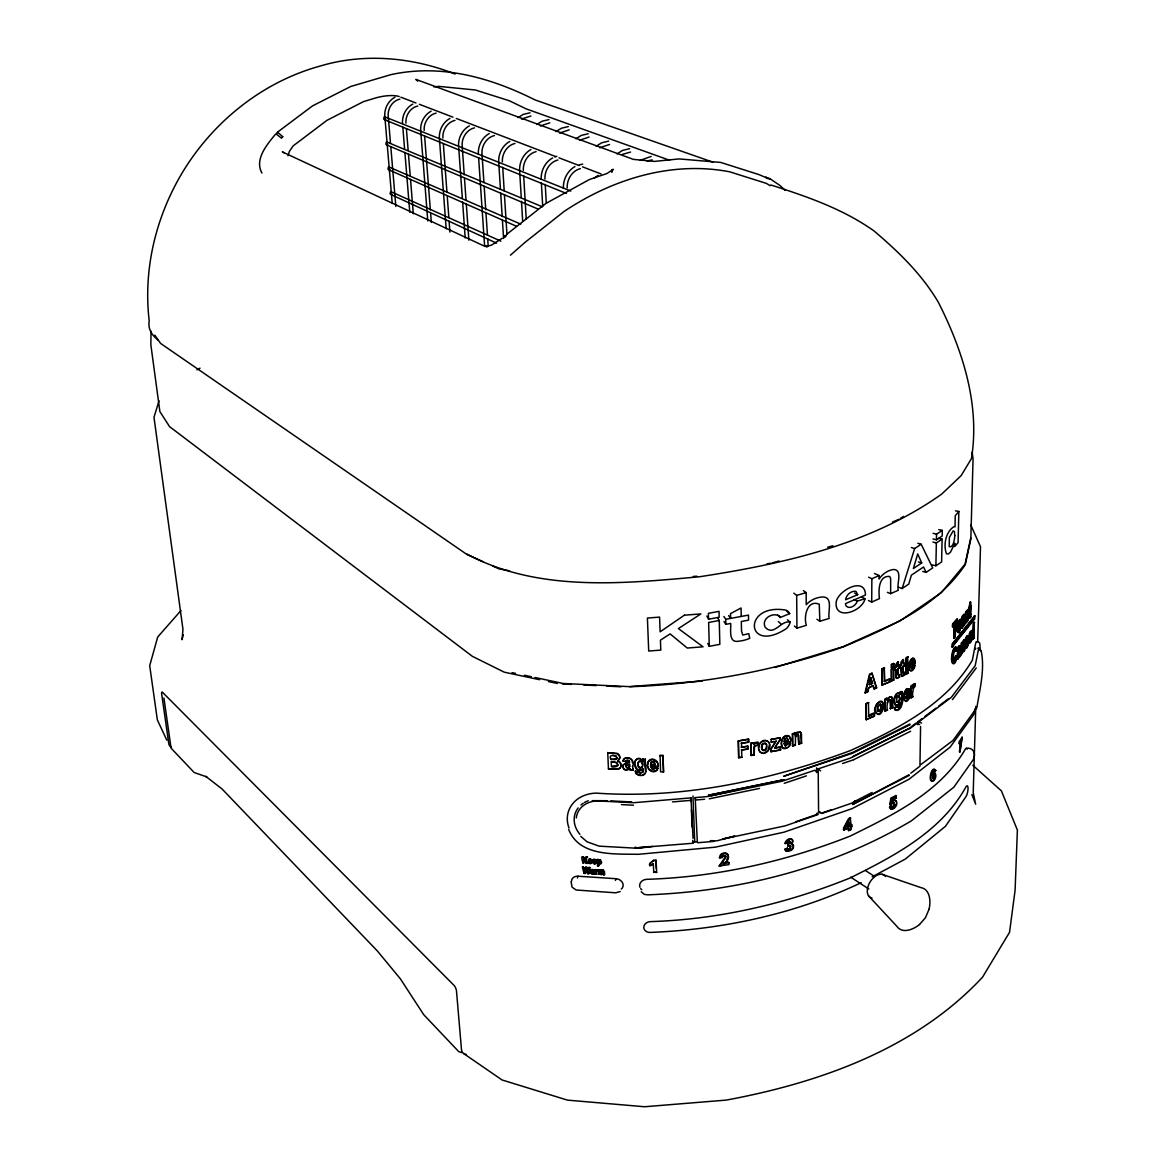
<?xml version="1.0" encoding="UTF-8"?>
<svg xmlns="http://www.w3.org/2000/svg" width="1165" height="1165" viewBox="0 0 1165 1165"><rect width="100%" height="100%" fill="white"/><g stroke="black" fill="none" stroke-linecap="round" stroke-linejoin="round"><path stroke-width="1.5" d="M541.186 179.264C540.778 170.804 545.133 162.095 552.603 157.93M544.943 178.988C544.477 170.804 549.676 162.022 557.904 159.998M843.577 829.917L843.591 827.965L848.601 818.704L850.261 817.845L850.668 825.519L851.935 824.864L850.668 829.8L848.324 830.47L848.338 828.14L843.577 829.917L848.338 828.14M844.013 830.223L844.013 828.286L849.052 819.01L850.698 818.15M848.775 826.509L848.353 822.228L848.775 826.509L847.523 827.15M848.761 830.791L848.775 828.461M851.935 826.815L850.232 827.165L850.668 829.8M850.668 825.519L850.261 817.845M851.484 826.509L851.499 824.543L850.232 825.213M963.338 643.488L963.178 651.555L964.693 650.434C965.916 648.497 965.232 634.94 962.261 642.541M563.379 188.191C563.015 179.628 567.428 170.804 574.986 166.551M567.195 187.929C566.773 179.628 572 170.731 580.345 168.648M868.74 716.125L868.406 702.466L866.148 703.5L866.046 719.679L874.332 716.271C877.129 707.388 859.697 722.3 874.347 713.519M629.624 766.308L629.61 764.546L626.785 765.187A1.573 1.325 18.1 0 0 625.765 766.468L627.469 768.143L629.581 766.687M866.483 719.912L866.148 703.5M887.41 592.33L890.628 593.655L890.672 578.757L889.681 576.457C878.366 575.394 878.425 591.15 879.473 598.621L871.697 602.087L871.871 578.728L868.595 577.199M874.332 716.271L873.91 713.286M601.46 862.581L600.616 859.93M601.504 861.911L601.388 863.032M874.464 573.5L879.124 575.554L879.094 578.99C882.429 574.17 887.555 570.311 893.468 569.481C903.254 569.568 896.264 584.932 898.302 590.233L890.628 593.655M881.847 685.107L882.007 668.797L884.25 667.778L884.555 681.54L890.133 678.991L890.104 681.773L881.847 685.107L890.104 681.773M882.284 685.34L882.007 668.797M972.12 633.542L972.091 635.391L969.746 638.42L970.139 640.444L971.071 637.852L972.557 637.27L972.105 639.833L969.964 643.109L969.557 636.25L971.828 630.381L972.644 635.507L970.299 638.537L970.707 640.561L972.557 637.27M884.555 681.54L884.25 667.778M887.002 699.947L889.652 696.743L892.507 697.922L892.638 707.738L890.526 708.728C892.827 692.927 885.109 701.359 887.482 710.14L884.919 710.898L885.051 699.146C888.444 695.651 887.089 703.019 887.016 698.228M885.356 711.131L885.051 699.146M889.667 681.54L889.696 678.773L884.119 681.307M890.526 708.728L889.9 699.699M891.24 680.811L891.385 668.943L893.511 667.982L893.803 680.069L891.24 680.811L893.803 680.069M891.4 667.327L891.429 664.414L893.57 663.453L893.977 666.584L891.4 667.327L893.977 666.584M891.691 681.044L891.385 668.943M891.837 667.545L891.429 664.414M892.638 707.738L891.749 697.019M893.366 679.85L893.511 667.982M893.526 666.365L893.57 663.453M899.54 702.218C903.501 709.616 891.706 705.16 895.011 709.98L896.613 710.068M896.453 678.103L896.191 669.686L894.778 669.904L894.807 667.399L896.22 667.181L897.953 661.793L895.812 664.589L895.783 666.948M894.123 707.388L895.448 710.213C903.996 712.878 904.957 688.122 899.802 692.33L900.225 694.209L899.802 692.33M895.215 670.123L894.807 667.399M894.778 669.904L895.754 669.453L895.783 677.215L896.846 678.496M895.87 797.632L895.885 795.564L896.38 797.894L892.783 799.743L891.939 801.578L892.274 799.467L896.38 797.894M900.909 664.632L900.938 662.273L903.093 659.477L901.361 664.851L899.933 665.069L899.744 668.069L897.865 668.492C896.031 674.943 899.132 673.938 899.802 677.156L896.409 678.263M897.909 665.987C902.103 665.171 894.866 667.327 897.953 661.793M897.865 668.492L898.288 675.278L899.657 674.797M898.346 666.22L898.404 662.011M969.979 614.8L970.125 608.48C973.299 606.222 969.047 605.567 971.406 605.349M151.028 331.253L150.838 344.68L159.882 411.565L169.551 426.608L472.393 656.346L504.299 672.19L539.584 679.69M899.307 667.851L899.351 665.346M901.972 676.166L901.317 667.356L900.341 667.793L899.933 665.069M900.341 667.793L900.88 667.137L901.127 675.554L902.525 676.253L904.914 674.812C904.244 671.608 901.142 672.613 902.992 666.176C908.278 664.749 900.909 662.754 904.914 663.249M901.768 691.428L901.186 705.757M902.992 666.176L903.399 672.948L904.768 672.467M903.472 663.89L903.53 659.696M905.758 674.186L906.006 657.832L907.695 656.711L907.957 673.239L905.758 674.186L907.957 673.239M642.803 771.696L642.92 770.385M906.283 674.375L906.516 658.021L908.205 656.885M907.448 673.05L907.608 662.157M914.918 686.782C916.476 679.326 911.176 693.015 912.894 696.728L910.71 697.704L910.899 686.025L912.443 684.962L912.428 686.622M911.219 697.879L911.409 686.2L912.952 685.151M634.823 762.798C633.804 766.555 636.978 772.162 641.318 770.342L642.847 768.667L642.832 770.706M917.874 724.805L917.933 721.718L922.098 718.587M920.568 726.436L919.957 766.191L910.826 773.181M645.687 772.031C643.473 753.973 641.464 759.93 645.293 759.318M790.7 741.654C772.482 745.119 798.127 744.479 788.967 736.178M935.888 565.797L936.354 542.934L942.106 539.147L941.611 561.952L935.888 565.797L932.451 564.909M936.427 539.817L936.543 534.182L942.296 530.41L942.179 536.046L936.427 539.817L932.961 538.958M952.46 626.697L952.533 623.974L957.164 618.994L957.091 621.717L955.591 623.61L955.256 636.906L954.237 638.202L953.989 624.79L952.46 626.697L954.557 624.891L954.237 638.202M952.038 646.997L952.125 643.939L974.857 615.819L974.77 618.819L952.038 646.997L958.693 638.507M952.62 647.114L952.693 644.056L974.857 615.819M953.043 626.799L953.101 624.091L957.164 618.994M601.941 872.41L601.999 871.537M953.654 638.085L954.688 636.789L955.009 623.493L957.091 621.717M958.853 511.464L958.081 542.599L954.761 546.56L954.849 543.254L950.494 552.137L948.325 553.972L946.519 553.841C943.068 545.264 945.791 531.386 954.15 526.565L954.994 526.929L955.271 515.644L958.853 511.464L955.504 510.853M961.052 646.444L961.14 643.182L962.596 642.148L961.984 643.706M959.916 751.978L961.387 740.867L959.611 743.867L959.086 741.712L962.334 737.372L959.916 751.978L960.251 743.561M960.834 654.584L962.596 642.148M959.611 743.867L962.334 737.372M961.402 654.686L963.571 642.934L963.732 651.672M961.751 737.212L961.343 740.401M963.178 651.555L964.125 650.318L963.921 639.905M968.741 610.212C970.794 609.31 967.547 611.363 968.799 607.795L970.299 601.999L970.765 606.164M970.867 602.101L969.367 607.912C966.295 613.926 971.042 622.197 970.576 614.159M969.746 609.776L969.848 618.193L971.159 616.518M970.197 606.048L970.299 601.999M971.333 607.766L970.62 615.12L971.144 614.275M972.76 637.459L973.154 623.581L974.1 622.387L974.202 638.085L972.717 639.192M973.27 639.294L973.722 623.697L974.654 622.503M974.1 622.387L974.202 638.085M960.907 635.682L974.202 618.717L974.289 615.702M975.775 706.34L973.226 792.666L975.644 804.214L971.887 794.501M977.697 641.667L980.508 546.764L970.736 524.876M647.594 765.376L647.973 762.405M647.725 763.643C645.687 769.22 653.682 775.002 657.322 769.701M905.7 698.388L907.011 698.141L907.739 696.087C911.991 693.787 908.409 701.621 905.86 701.505L903.792 699.364L904.171 692.767L906.603 688.69L909.224 688.937L910.011 693.83L905.831 696.714L909.501 693.641L909.341 690.452M915.18 663.424C915.37 649.4 903.093 667.778 911.03 671.084C913.578 671.229 917.161 663.409 912.909 665.666L912.18 667.72L910.855 667.953L910.477 666.06L915.18 663.424L911.875 665.113M952.985 655.735L953.043 660.366M963.28 621.134L962.232 625.285L962.712 621.702M600.295 862.639L600.048 860.819M959.334 751.804L960.979 742.425M899.511 703.922C900.254 705.48 897.341 708.873 896.526 706.689M590.538 872.09L590.597 873.109M623.013 765.376L623.173 768.041A3.611 3.044 18.1 0 0 623.989 769.191A3.422 2.869 18.1 0 0 625.896 770.182C630.731 768.463 637.386 771.186 630.556 769.89M970.372 636.687L971.406 632.944L971.77 634.867L970.372 636.687L970.838 632.828L969.892 635.391M637.706 764.517L639.134 760.963C642.643 760.046 643.575 765.23 641.988 767.473L640.226 768.259L638.507 767.298L637.896 762.638M589.213 860.498C590.946 858.299 591.019 862.915 589.242 860.367M595.3 860.731L593.684 861.212L593.932 860.338M617.727 765.376L616.969 762.58L611.261 761.793L616.27 762.594L617.785 764.677M957.746 655.283L959.101 651.541L958.664 655.254M905.773 692.316L906.676 690.991L908.03 691.267C908.7 695.563 903.006 694.748 907.651 691.02M911.846 660.497L913.214 660.803L913.564 662.623L911.059 664.312L911.35 661.006M911.059 664.312L912.821 660.54M619.984 757.221L617.887 760.949L620.086 762.507L620.96 765.012M650.609 764.458L651.25 762.128L652.793 761.488L654.337 762.26L655.007 764.706L650.609 764.458L655.007 764.706M758.764 747.901C758.43 743.503 763.235 739.091 767.502 741.173M571.083 881.876L572.117 887.22L576.136 890.002L615.688 892.812L620.188 891.531M787.205 738.319L788.152 740.518L784.307 741.741L784.511 739.193L785.865 738.028M784.307 741.741L784.846 739.484L786.928 738.26M877.376 706.995L877.522 710.665L879.619 711.553L881.439 708.655L881.468 705.524L879.968 703.966L877.827 705.655M931.927 775.206C931.68 773.618 932.976 769.264 934.446 771.871L935.801 770.502C932.597 765.696 929.262 778.642 931.665 781.293C935.014 782.123 937.534 774.477 934.592 772.963A3.961 1.718 -71.8 0 0 933.427 773.749L932.495 775.409L932.218 774.55M967.125 617.363C966.965 620.697 964.707 620.042 967.343 619.605C969.105 616.023 962.843 619.081 965.188 614.115A3.51 1.019 -79.4 0 1 965.741 611.916L967.722 609.601L967.838 613.038L968.29 609.703L966.309 612.033A3.51 1.019 -79.4 0 0 965.756 614.217L965.945 617.814L967.693 617.465M766.73 746.183L765.172 749.969L762.289 749.809M616.824 758.561L616.154 755.939L612.717 755.459M967.3 637.706L968.042 638.886L968.989 637.153C964.94 628.197 964.372 662.186 968.916 641.26C964.824 657.788 962.581 635.886 968.246 635.711M968.363 641.143L966.935 645.206L968.916 641.26M955.81 646.75C952.009 649.138 950.232 667.53 955.3 662.579A5.359 1.558 -79 0 0 956.188 659.871L956.217 655.91L955.62 659.754A5.359 1.558 -79 0 1 954.732 662.463M287.988 155.731L289.401 151.348L293.187 145.858L327.03 120.301L363.538 101.603L375.523 97.991A17.723 5.039 -9 0 1 399.202 96.564M956.217 655.91L955.256 656.201L954.426 660.322A2.971 0.859 -79 0 1 954.048 661.006M956.785 656.026L955.824 656.317L954.994 660.438A2.971 0.859 -79 0 1 954.12 661.458C952.941 658.036 953.101 653.012 955.271 649.881C956.989 651.497 952.3 648.818 953.087 654.512M788.283 846.183L788.195 843.926L788.283 846.183L790.948 846.227L790.016 849.11M887.162 702.874L888.895 699.466M929.058 909.137C931.053 901.462 930.005 889.099 920.962 887.628L881.978 874.274M961.038 624.819L963.921 618.644L963.717 617.202L962.639 619.765L961.212 620.261L962.013 616.489L963.79 614.275L964.3 624.586L963.353 625.78L964.868 624.702C966.702 617.363 963.237 610.256 961.78 620.363M957.586 651.483C961.606 635.173 961.46 658.997 959.64 655.793L958.212 659.026A3.247 0.947 -79 0 1 957.63 658.968A3.437 0.99 -79.1 0 1 957.397 658.225L959.523 648.264L958.446 650.856C955.417 653.347 958.271 643.735 960.018 645.934M961.212 620.261L962.756 617.392M957.018 651.366L958.562 648.468M966.105 640.575L966.877 637.823M611.931 172.376L612.368 169.508L611.523 171.415L613.329 169.333L606.994 173.498L589.33 179.556L545.992 203.38L506.906 234.18M971.989 637.153L970.882 641.609L969.178 642.701M583.505 867.299C580.811 866.09 586.33 868.93 584.597 871.493L585.471 867.284L586.869 867.386L588.077 871.784L588.776 867.503L589.956 867.576L588.835 873.648L587.597 873.561L586.228 868.857L587.597 873.561M892.448 801.855L893.104 801.243A4.456 2.665 -61.8 0 1 894.327 800.573A3.99 2.388 -61.8 0 1 895.332 800.501A4.281 2.563 -61.8 0 1 896.701 802.234C898.026 806.049 891.342 812.558 889.536 807.17L891.953 806.209A2.082 1.252 -61.8 0 0 892.856 807.243A1.879 1.121 -61.8 0 0 894.356 806.034L894.4 802.743L889.798 804.651L890.846 798.156L895.885 795.564M890.293 804.913L891.342 798.418L896.409 795.826M957.863 625.678L959.086 622.401L958.81 630.032L960.018 626.755L959.654 622.518L958.533 629.726M634.736 763.119L635.027 761.575M725.78 856.377L719.227 865.886L728.897 864.648C731.154 858.081 715.135 866.556 728.853 862.551M974.93 708.771L973.765 714.582L950.116 747.144L908.948 779.283L852.052 808.641L784.03 832.174L715.368 847.159L638.202 854.324C614.785 853.756 579.442 856.828 568.709 829.509M726.596 859.61C730.018 857.367 728.227 851.731 723.931 853.246C718.121 852.969 719.504 861.852 722.533 855.824M722.227 857.673L723.319 855.751L725.853 856.086M790.176 841.771L789.025 843.562M719.519 857.906C723.989 847.275 734.809 857.891 723.48 863.483M582.34 867.095L584.029 873.328L585.296 873.415L586.228 868.857M629.479 767.007L629.726 765.973M915.078 665.244L911.802 668.419L910.986 666.234M909.909 695.636L906.632 698.854L905.831 696.714M970.998 538.215L965.304 564.574C937.301 606.819 889.128 627.353 844.203 646.517C775.22 670.661 702.932 684.132 629.901 686.753M790.409 841.611L789.127 841.276A1.748 1.267 -47.8 0 0 787.729 842.615L787.569 843.344L787.394 842.266A1.733 1.267 -47.8 0 1 787.744 841.654M642.658 772.322L642.905 771.376M865.013 692.796L869.498 674.302L871.915 673.21L876.706 687.874L874.26 688.996L873.313 685.719L868.813 687.772L867.867 691.923L865.013 692.796L867.43 691.69L868.056 688.923M870.663 677.622L872.6 683.273L869.527 684.671L870.27 679.326M869.527 684.671L871.1 677.855M719.417 866.265L725.853 857.484L725.242 855.299L723.115 855.372M962.552 643.823L964.169 639.993M865.449 693.029L869.935 674.535L872.352 673.443M914.569 665.069L913.811 667.691M787.569 843.344C781.045 844.508 790.321 835.13 792.666 840.213A2.956 2.155 -47.8 0 1 792.812 841.975L791.137 844.246L792.477 841.625M785.356 843.708C785.676 840.679 789.637 837.912 792.346 839.805A2.956 2.155 -47.8 0 1 792.506 840.329M183.298 634.75L182.031 639.716L182.963 629.391L153.984 417.361L159.023 400.775M962.392 643.939L962.363 653.449M660.06 755.299L660.584 771.871L663.54 772.045L663.016 755.459L659.972 755.619L663.016 755.459M934.84 777.681L934.956 773.254M658.079 766.439C638.813 763.133 662.87 772.031 657.584 763.06M658.007 768.201L655.065 767.517L658.007 768.201L657.235 770.036M962.989 625.678L963.819 624.804L963.921 625.896M963.819 624.804L962.407 628.022A3.247 0.947 -79.3 0 1 961.824 627.92A3.437 1.005 -79.3 0 1 961.591 627.163L961.911 623.144L963.921 618.644M615.455 880.449L615.95 878.701L578 876.226A6.99 5.708 19 0 0 571.476 881.628M642.847 768.667L642.09 769.788M638.755 771.871L635.376 771.259L640.488 773.138L642.76 772.002M636.571 759.42L637.342 758.983A3.845 3.233 17.7 0 1 640.124 758.881L642.599 760.818L640.211 758.546A3.845 3.233 17.7 0 0 637.43 758.663L635.872 760.061M604.577 874.667L603.47 874.595L604.577 874.667L604.475 871.74M602.057 874.507L600.936 874.434L602.057 874.507L601.985 872.265M757.265 745.425L757.891 742.178C753.333 742.207 750.522 745.25 758.109 742.484L757.265 745.425L754.512 746.401L754.192 754.935L751.338 755.473L750.901 743.183L753.551 742.688L753.799 744.697M599.8 870.08L603.019 869.978M602.392 870.896L602.101 871.231M599.232 869.833L598.169 869.906L599.538 870.139M598.402 874.26L599.553 874.201L598.402 874.26L598.213 869.76M600.674 871.114L599.451 871.304M596.13 869.629L595.053 869.702L596.393 869.906M595.286 874.07L596.436 873.998L595.286 874.07L595.097 869.571M598.708 865.624L597.558 865.682L598.708 865.624L598.883 863.877M598.592 863.411L598.679 865.755M628.794 760.381L629.304 761.24L627.586 760.119M596.553 870.867L597.529 870.837M623.188 764.91C636.148 760.25 625.357 761.022 622.911 765.696M831.635 809.631L820.976 813.301L818.573 811.262L818.18 768.871L850.537 758.022L909.909 728.125L852.707 756.624M959.45 630.294L960.543 622.591M622.998 760.832L625.678 761.488M592.621 873.852L593.247 873.313L591.937 873.954M597.558 865.682L597.281 859.493L598.883 859.697M594.47 874.012L593.378 873.939L594.281 873.269M596.509 862.624L595.402 862.362L596.509 862.624L594.703 863.949L592.796 862.406M598.315 859.566L597.237 859.639M590.48 870.546L591.5 870.794L590.888 869.643M592.679 870.401L591.951 870.313M595.388 861.183L594.82 860.192M590.873 860.906L589.636 860.003M590.844 862.202L591.995 862.333L590.597 862.668M589.956 867.576L588.776 867.503M589.286 862.1L592.024 861.678L591.805 860.425M588.835 873.648L587.626 873.43M597.485 870.983L597.82 869.862L596.567 869.833M587.874 863.411L585.413 859.435L587.874 863.411L586.359 863.309L584.641 860.236L586.359 863.309M586.869 867.386L585.471 867.284M585.296 873.415L584.029 873.328M789.302 736.455C783.972 732.668 779.647 741.523 781.686 745.993C783.2 753.551 795.447 742.527 787.715 743.488L785.283 745.775M790.598 743.488L788.05 743.765L785.618 746.066L783.958 743.401M583.665 859.654L585.893 857.105L587.48 857.207L585.849 857.251L583.621 859.785L583.519 856.959L582.311 857.018L583.519 856.959M617.887 760.949L619.882 758.328M584.597 871.493L583.549 867.168M582.689 862.93C584.815 864.546 580.374 859.333 582.354 856.887M577.476 877.973L578 876.226M617.829 765.056C615.499 768.842 605.276 766.119 617.581 765.609M616.911 758.226L615.309 759.609L611.028 759.434L616.605 758.764M617.989 760.629L620.814 763.337L620.799 766.628A5.286 4.456 18.5 0 1 619.11 768.871L608.436 769.002L619.212 768.536A5.286 4.442 18.5 0 0 620.901 766.308M619.882 757.556L619.183 754.905L617.392 753.406L607.635 752.808L617.29 753.726L619.649 756.333M922.753 571.403L926.102 572.379L932.714 567.923L921.18 544.259L914.627 548.569L902.453 587.626L902.06 588.573L898.739 587.306M912.938 686.811L914.962 683.651M929.058 909.181L925.52 917.612L919.535 924.5M912.777 688.136L913.637 686.622M896.001 804.374L895.317 806.049M958.795 656.667L958.212 658.152M590.495 872.221L592.621 871.056M790.263 743.212L789.2 745.731M590.888 862.071L589.548 862.333M595.402 862.362C593.742 864.532 592.606 859.566 596.538 861.969L596.32 860.717M601.431 862.901L601.038 863.746M908.948 697.282L908.321 698.782M654.715 768.565L655.065 767.517M634.94 761.91L635.406 760.556M795.171 736.673L797.049 734.489M622.896 761.153C624.79 753.682 636.498 759.507 632.537 766.483M625.576 761.808L625.969 760.789M592.65 860.556L593.364 859.464M591.5 870.794L592.257 870.168M600.121 863.047L600.004 860.95L598.664 860.862M647.886 762.74C649.08 756.638 658.371 759.041 657.832 764.808M912.821 685.399L913.884 683.709L915.486 683.724M865.027 598.708L857.222 601.155C856.129 605.421 849.635 609.834 846.038 605.902L845.44 603.63L865.464 595.024C865.318 575.889 837.97 590.48 836.193 601.999C834.169 621.28 862.333 611.683 865.027 598.708L861.838 597.121M790.22 622.154C780.667 619.765 774.099 636.993 765.143 627.192C761.138 618.673 772.584 611.96 779.37 616.008L780.244 617.494L789.666 613.635A12.611 9.495 -53.8 0 0 785.865 610.111C741.712 602.654 745.862 655.211 786.608 628.445A12.378 9.32 -53.8 0 0 790.22 622.154L787.496 619.838M959.698 648.512L957.382 653.317L956.829 658.109A3.437 0.99 -79.1 0 0 957.062 658.851A3.247 0.947 -79 0 0 957.645 658.924M847.101 824.995L848.353 822.228M591.995 862.333L590.204 863.658M848.79 822.534L845.775 827.267M598.708 860.731L598.562 862.479M642.599 766.075L640.313 767.924L638.041 765.827M899.977 702.451L897.574 705.451L895.39 705.218M933.325 778.613C935.16 776.4 930.209 770.473 934.446 771.871M933.893 778.832C936.675 772.279 930.107 777.128 933.529 779.239M955.344 651.351L956.378 649.298L955.562 646.662M955.912 651.468L956.946 649.415C953.451 640.342 948.499 664.953 953.989 663.715M887.439 700.18L889.332 697.442L891.647 696.83M650.711 763.308L652.706 761.823L654.774 763.483M967.474 638.784L968.989 637.153M966.338 614.596L967.94 614.406L967.853 618.731A4.165 1.209 -79.3 0 1 967.11 621.018L965.523 622.794A4.296 1.252 -79.3 0 1 964.955 622.052L965.756 619.139M967.838 613.038C964.241 613.3 970.838 614.96 968.421 618.848A4.165 1.209 -79.3 0 1 967.678 621.12L966.091 622.911A4.296 1.238 -79.3 0 1 965.523 622.168L966.324 619.241M959.028 743.707L960.805 740.707M800.151 732.057C789.754 737.649 796.438 730.004 800.806 732.523M958.999 631.401C954.834 635.537 956.494 618.484 960.149 620.159M896.628 696.743L898.579 695.199L900.064 698.301L898.885 702.131L896.555 702.146M889.798 804.651L893.424 802.336L893.846 805.758A1.879 1.121 -61.8 0 1 892.361 806.966A2.082 1.252 -61.8 0 1 891.458 805.947M962.407 627.149L961.839 627.906A3.247 0.947 -79.3 0 1 961.256 627.818A3.437 1.005 -79.3 0 1 961.11 627.498M656.667 872.41L653.623 872.119L656.667 872.41L656.041 860.236L653.696 860.309L649.764 863.396C647.725 869.09 656.725 861.518 651.643 864.692M653.696 860.309L649.895 863.775L649.983 865.813M645.425 773.152L642.541 775.133M775.963 747.668L780.346 746.838L780.608 749.925L771.026 751.745L770.779 748.964L774.725 743.052M771.026 751.745L770.997 749.284L776.167 740.998M775.905 746.008L779.938 739.964L774.492 748.032M913.476 668.404C905.176 678.045 911.38 649.371 914.656 661.312M900.691 706.98L897.778 709.631M635.318 760.891L635.974 759.726M648.337 761.662L652.429 759.42L656.958 762.172M588.296 859.872L589.883 858.925M591.762 872.032C591.66 875.104 594.703 870.197 591.602 872.323M932.524 773.997L932.859 773.531A3.946 1.718 -71.8 0 1 934.024 772.759L934.68 772.934M623.464 759.653C625.94 756.362 633.221 758.109 632.406 762.857M952.475 699.582L976.255 667.924M590.684 869.993L593.64 869.876M959.727 656.871L960.674 655.647M654.803 768.245L652.225 769.191L650.638 766.366M591.747 862.901L590.859 863.483M275.508 134.164C267.193 144.416 254.218 159.27 261.936 173.061M180.954 610.547L157.697 637.022L149.702 665.681L157.348 719.912L166.799 740.139M625.867 761.109L626.887 760.163M585.369 859.566L587.48 857.207M584.641 860.236L583.811 863.149M898.448 704.141L895.914 705.422M880.216 713.184L883.172 707.519L882.269 701.971M789.681 848.761L790.598 845.877L787.948 845.834M596.349 870.037L597.077 869.585M891.939 801.578L892.594 800.967A4.442 2.65 -61.8 0 1 894.341 800.195A3.976 2.374 -61.8 0 1 895.244 800.399A4.281 2.563 -61.8 0 1 896.191 801.971M966.877 612.164L965.974 614.479M463.685 1053.568L502.057 1079.97L567.457 1100.124L644.58 1106.75L726.29 1100.095C820.204 1082.635 915.923 1048.675 982.517 977.202L1009.545 932.277L1015.094 890.249L1017.394 830.092L1001.39 790.86L972.731 765.201M907.535 699.961C901.725 704.417 903.545 687.612 908.715 688.748M899.205 674.579L899.365 676.923L896.977 678.365M904.331 672.249L904.477 674.593L902.089 676.02M588.543 859.537L590.306 858.984L591.558 860.105M630.119 768.58L625.998 769.847A3.422 2.869 18.1 0 1 623.333 767.793L622.94 766.293M502.261 238.272L491.528 245.101L485.863 246.674L487.946 246.47L483.81 245.873L282.323 151.872L283.983 152.79M617.042 153.911L622.547 150.416L629.639 148.654M594.019 178.362L598.053 175.434M596.16 146.266L601.621 142.814L608.64 141.096M575.845 138.81L581.248 135.431L588.223 133.742M755.153 745.061L754.046 747.027L754.192 754.935M556.054 131.572L561.413 128.237L568.316 126.577M536.788 124.509L542.089 121.218L548.948 119.602M656.842 770.269L652.138 771.259L648.716 768.827M599.159 863.09L600.164 862.915M518.017 117.621L523.26 114.388L530.06 112.801M638.289 761.895L640.968 761.4L642.629 764.866M789.36 843.911L790.511 842.12L788.792 840.926A1.733 1.267 -47.8 0 0 788.224 841.203M277.124 132.446L312.526 105.898L350.694 86.501L391.28 74.545C441.71 63.755 490.494 77.574 534.953 99.884L713.373 162.343M510.459 255.179L524.978 242.393L564.078 211.462A280.328 214.578 -61.4 0 1 729.843 171.852L766.424 183.415L770.211 185.745M629.275 767.138L626.916 767.662L625.867 766.133A1.573 1.325 18.1 0 1 626.872 764.866L629.697 764.225M910.972 726.96L915.967 723.203L919.593 724.499M924.864 716.49L935.976 708.131M938.757 706.048L948.47 698.723M909.749 728.678L951.324 697.354L975.192 665.666L978.789 647.842L977.886 648.162M593.888 860.469L594.776 860.323M910.71 697.704L912.894 696.728M905.889 694.791L908.394 693.073M642.498 772.38L639.862 772.701L638.842 771.536M910.535 664.123L913.564 662.623M921.704 562.943L913.375 568.535L917.714 553.928L921.704 562.943L918.399 561.952M919.505 924.529C913.462 929.495 902.307 934.184 896.802 926.248L868.537 895.841M601.999 870.43L603.412 870.037L604.431 871.871M599.494 870.27L600.543 869.818M640.24 160.319L651.206 156.416M889.536 807.17L891.953 806.209M599.757 147.766L609.557 144.46M900.545 518.338L903.545 516.459M579.413 140.31L589.126 137.048M530.876 149.557C523.493 153.649 519.197 162.255 519.634 170.585L521.265 197.73M559.593 133.043L569.219 129.854M509.775 141.431C502.479 145.436 498.227 153.94 498.707 162.153L500.455 189.4M540.283 125.966L549.836 122.835M521.469 119.078L530.934 115.99M893.57 808.131L891.05 809.049L890.045 807.432M489.271 133.538C482.062 137.47 477.868 145.873 478.364 153.969M469.349 125.878C462.214 129.723 458.078 138.023 458.602 146.018M449.981 118.408C442.933 122.194 438.841 130.393 439.394 138.285L446.18 228.777M431.137 111.156C424.162 114.869 420.128 122.98 420.711 130.757L427.788 220.942M412.803 104.093C405.915 107.733 401.925 115.757 402.522 123.446M394.964 97.234C388.134 100.802 384.202 108.724 384.814 116.311L392.197 203.074M196.943 369.887L200.031 368.169M654.41 768.74L652.327 768.856L650.725 766.031M861.168 882.691C795.564 913.943 722.955 929.481 650.492 932.422A6.509 5.388 -9.2 0 1 643.779 927.529A6.509 5.388 -9.2 0 1 650.041 921.632C718.849 919.549 786.448 903.676 850.159 877.929C894.21 856.013 941.233 831.606 965.931 786.899A6.043 1.675 -78.1 0 1 968.042 788.778A6.043 1.675 -78.1 0 1 965.654 797.122L945.441 826.335L905.278 859.1L872.192 876.794M847.101 826.844L848.338 826.189M909.02 774.769L852.532 804.549L909.166 775.439M853.173 802.204L872.163 792.462M593.32 859.595L595.213 859.406L596.422 861.372M853.639 759.726L910.637 731.256M909.821 724.062L852.591 752.488L783.71 776.269L852.722 753.187L909.967 724.747M787.511 747.42L785.064 748.323L782.749 747.697M622.183 154.464L630.556 152.062M867.619 718.951L873.896 716.024M884.919 710.898L887.482 710.14M890.089 708.495L892.201 707.505M866.585 703.733L868.842 702.699M885.487 699.379L887.453 698.461M900.239 692.563L902.205 691.646M868.813 687.772L872.876 685.501L873.823 688.763L876.706 687.874M869.09 684.438L872.6 683.273M891.822 669.161L893.948 668.2M895.244 667.618L896.22 667.181M900.385 665.288L901.361 664.851M898.317 668.725L899.744 668.069M903.428 666.395L904.87 665.739M882.444 669.016L884.686 668.011M891.88 664.632L894.006 663.671M857.688 594.689L845.601 599.771C846.154 595.053 851.062 590.48 855.94 591.369L857.688 594.689L854.586 593.072M902.06 588.573L908.744 584.116L911.394 575.175L923.583 566.976L926.102 572.379M871.871 578.728L879.124 575.554M784.904 848.994L787.555 848.338L785.064 849.678A3.976 2.898 -47.7 0 0 786.258 850.974L790.627 850.188A4.98 3.626 -47.7 0 0 792.506 848.237L792.884 847.479A4.136 3.029 -47.7 0 0 793.19 845.921A3.189 2.33 -47.7 0 0 791.749 843.941M892.477 522.037L899.06 519.284M592.723 872.92L591.674 872.629M626.26 760.687L628.692 760.701M641.42 770.007L637.139 769.439L634.794 764.196M591.019 871.522L593.029 870.939L592.708 870.27M879.138 713.868C866.556 713.927 884.351 689.913 883.609 707.752C877.813 725.97 869.41 701.563 882.109 701.679M816.578 813.505L820.378 812.194M795.622 821.791L817.641 814.204M817.99 814.553L785.225 825.854L722.649 839.062L734.751 836.091L717.436 840.693L709.995 841.319M821.82 813.476L853.872 802.423M842.586 763.483L853.333 759.871M784.249 783.317L806.413 775.875M764.196 752.969L768.055 750.551L769.526 744.406M792.477 745.775L795.375 745.236L792.477 745.775L792.36 733.819L794.734 733.076L795.098 735.1M798.709 743.78L801.593 743.255L798.709 743.78L797.865 734.693L795.506 736.95L795.375 745.236M792.36 733.819L795.083 733.353M783.972 741.45L788.152 740.518M774.856 667.487L843.154 646.677L899.919 620.989L941.247 592.723L965.071 564.122L970.882 537.211L973.052 458.981L972.178 452.137M554.729 156.955L556.855 156.314M794.37 626.071L796.947 628.153L806.355 625.314C803.486 616.911 807.068 599.087 819.257 604.242L819.854 621.236L829.174 618.44C827.529 612.382 833.572 597.106 822.941 596.975C816.621 597.135 810.505 600.062 806.224 604.679L806.151 592.606L803.428 590.611M536.118 151.625C527.993 153.576 522.852 162.241 523.347 170.323M514.974 143.47C506.935 145.363 501.838 153.926 502.363 161.906M793.831 593.16L796.671 595.402L806.151 592.606M494.426 135.562C486.475 137.397 481.422 145.858 481.99 153.722L483.926 182.657M474.446 127.873C466.597 129.65 461.588 138.009 462.17 145.785L464.238 174.823M894.56 707.606L896.963 706.922M455.02 120.388C447.273 122.121 442.307 130.378 442.918 138.053M436.132 113.107C428.458 114.796 423.55 122.951 424.191 130.524M772.22 562.928L779.137 560.977M827.645 547.244L832.844 545.773M417.754 106.03C410.167 107.661 405.289 115.728 405.959 123.213M399.857 99.141C392.357 100.729 387.523 108.695 388.207 116.092L390.493 143.193M591.252 869.512L593.32 869.658M774.71 748.338L780.565 747.158M646.968 161.061L652.138 159.867M579.282 164.891L582.689 164.119M500.863 241.155L390.654 191.541L390.042 193.841L392.037 194.278M776.385 741.304L771.07 742.018L773.604 741.523M591.966 872.061L593.043 872.483M724.543 792.608L738.741 789.462L711.262 795.71M520.755 224.131L388.542 166.813L387.916 169.129L389.94 169.595M542.453 206.817L386.416 141.853L385.79 144.183L387.814 144.664M570.865 191.06L384.261 116.66L383.635 119.005L385.673 119.5M709.281 798.811L759.522 788.428M771.303 742.323L771.041 739.382L779.909 737.722L780.171 740.27M750.901 743.183L753.77 742.993M780.142 738.028L771.041 739.382M747.857 746.27L741.391 747.144L747.857 746.27L747.901 749.08L741.45 749.94L747.901 749.08M738.595 757.541L741.799 757.294L738.595 757.541L738.246 740.969L748.483 739.047L748.745 742.163L741.304 743.212L748.745 742.163M751.134 755.168L753.988 754.629M770.808 751.44L780.608 749.925M707.752 643.415L709.267 646.327L719.839 644.332L719.256 620.494L717.524 617.668M738.246 740.969L748.702 739.353M708.553 619.212L719.169 617.246L719.038 611.363L708.393 613.329L708.553 619.212L706.835 615.994M719.256 620.494L708.64 622.46L709.267 646.327M724.004 621.528L725.868 624.338L730.717 623.435C731.081 629.508 728.183 643.415 738.741 641.187A33.931 28.324 -38.3 0 0 749.75 638.347L748.76 633.644L742.76 635.056L741.523 631.081L741.333 621.484L748.556 620.144L748.469 615.105L725.751 619.299L723.887 616.489M766.949 563.86L770.458 563.248M719.227 865.886L723.946 865.085M878.41 711.451L881.002 708.422L880.609 704.374M785.021 843.358L787.234 842.994M880.405 704.199L877.813 707.228L878.206 711.291M598.956 860.629L599.684 860.687M652.662 846.402L638.318 848.309L635.187 847.159L635.231 847.916L693.015 843.242M899.016 695.432L896.671 698.243L896.992 702.364L898.448 701.898L899.467 699.684L899.147 695.592M433.933 86.894L439.001 86.385L475.364 89.996L509.323 100.758L526.158 108.855L669.613 160.26M592.228 800.661L607.271 800.719M594.966 862.915L593.844 862.26M719.329 857.527L722.023 857.294M692.884 842.091L696.466 841.785M649.342 846.576L635.289 848.149L599.13 846.154L587.058 841.814L580.753 836.354M697.777 842.732L713.97 841.363M693.044 838.319L690.976 797.879L633.585 802.729L597.412 800.908A25.149 20.839 18.6 0 0 576.296 817.946M697.354 842.397L695.185 797.603L707.781 796.54L782.239 781.176L814.83 770.254L817.248 772.235M672.525 801.913L691.515 800.311M704.621 799.248L695.723 800.006L695.185 797.603M693.204 576.457L696.772 576.194M702.247 681.074L629.042 686.622L563.19 683.491L534.968 677.491M599.189 859.697L600.266 859.872M595.373 863.775L594.31 863.746M600.208 864.124L598.927 863.746M592.33 873.794L591.165 873.561M653.856 860.687L656.186 860.615M920.918 764.546L952.985 740.474L976.852 707.694C979.809 689.258 985.153 668.739 981.061 650.39L980.056 650.041M593.961 859.362L596.072 860.396M461.719 1052.621L458.777 1051.66L423.696 1014.657L400.367 978.818L377.344 950.946L222.034 788.953L205.812 776.385L206.773 776.909L194.176 772.512L171.08 748.163L163.916 697.966M710.461 840.664L713.737 840.722M765.259 743.372L762.405 744.624L761.895 749.08M562.535 683.986L571.389 684.408M583.782 685.005L596.174 685.588M606.805 686.098L620.974 686.782M610.766 800.894L631.707 801.957M621.455 804.607L633.454 805.219M586.403 863.178L587.917 863.265M899.162 693.262L898.521 693.204A3.772 2.345 -62.6 0 0 896.511 694.384L894.458 699.597L895.361 705.043M640.794 775.191L636.891 774.026L635.493 771.317M590.233 863.527L588.485 862.537M509.571 570.835L498.94 568.826L492.533 565.957M512.032 672.613L515.556 673.37M524.381 675.249L531.429 676.734M548.409 681.569L557.234 683.447M966.469 748.294C974.319 747.115 976.314 755.415 972.659 760.527L953.815 787.22L911.423 820.815C831.81 868.071 739.702 891.371 647.565 894.837L644.26 894.356L641.187 891.735M938.786 529.609L942.296 530.41M938.611 538.332L942.106 539.147M933.078 533.322L936.543 534.182M932.903 542.06L936.354 542.934M917.86 543.269L921.18 544.259M589.796 863.454L589.068 863.149M455.151 74.05C412.803 57.333 364.645 52.775 320.695 65.91C263.916 81.332 215.044 120.01 184.114 169.697C156.387 214.637 142.96 268.183 149.207 320.826C147.737 329.142 151.901 335.2 158.149 340.151M911.394 547.521L914.627 548.569M788.647 735.974C782.793 734.503 780.069 742.95 782.472 747.231M768.638 177.968L770.138 179.323L758.91 174.59L720.756 162.445L679.064 158.921L654.395 161.411L633.352 159.372L415.847 79.38L417.667 81.171M978.309 641.828L979.75 643.211L980.318 650.725M770.851 184.973C806.966 196.536 842.936 208.855 874.143 231.034C898.754 251.989 921.952 274.328 938.437 302.449C962.639 350.199 980.216 404.779 971.421 458.646L961.11 475.669L941.815 494.004C870.998 544.332 783.681 563.889 699.175 576.806C622.27 583.738 537.648 592.169 467.136 554.132M917.933 721.718L921.559 723.014M935.801 770.502L935.233 770.298C931.665 764.24 927.092 784.394 933.34 780.419A4.369 1.893 -71.7 0 0 934.534 778.482M762.012 752.969L760.206 752.051M400.862 97.205L415.992 103.001M419.356 104.297L452.952 117.17M456.316 118.466L555.603 156.518M558.967 157.814L579.194 165.561M582.558 166.857L601.096 173.964M384.523 119.733L566.408 193.448M386.663 144.911L538.084 209.059M388.804 169.842L516.43 226.243M482.936 561.661L466.932 554.482L160.581 343.413L154.858 335.214M390.916 194.54L496.581 243.136M868.435 600.528L871.697 602.087M902.962 672.729L903.924 673.152M854.12 599.524L857.222 601.155M786.579 737.984L787.54 738.595M593.873 863.76L592.65 861.94M899.715 693.597L898.084 692.971A3.772 2.345 -62.6 0 0 896.074 694.151C893.803 697.136 892.536 702.845 895.827 705.451M770.327 178.988L780.069 185.555L785.152 190.434M766.133 743.911L765.041 743.066C761.662 742.571 760.585 747.362 762.158 749.663M865.464 870.546L874.565 876.444M850.683 877.143L868.857 889.026M816.956 619.256L819.854 621.236M768.318 741.828C763.352 736.935 755.998 745.178 759.201 750.566M818.18 768.871L820.597 770.866M786.943 611.334L789.666 613.635M599.116 863.221L598.592 862.333M797.952 734.533L798.826 735.581L799.044 744.056M591.034 859.319L591.776 860.556M777.667 615.135L780.244 617.494M778.307 621.528L780.885 623.887M759.493 751.265C764.342 757.687 773.298 747.915 768.754 742.367M593.684 869.745L594.092 871.216M899.278 693.379L900.225 694.209M588.733 863.032L588.281 862.129M768.099 741.523L768.987 742.688M761.939 749.357L763.381 750.653L765.39 750.275L766.788 748.148L766.512 744.653M728.664 615.615L730.615 618.397L730.513 613.635L741.071 607.97L741.231 616.445M971.741 630.716C968.45 630.804 968.916 638.362 968.858 641.274M784.948 745.687L784.293 743.692M590.728 873.328L590.509 872.439M800.471 732.246L801.462 734.314L801.593 743.255M765.915 743.605L766.73 744.959M967.067 612.178L967.27 612.921M759.711 751.571L758.663 749.022M789.564 736.994L790.278 739.411M907.52 691.093L907.885 692.884M912.69 660.613L913.054 662.434M632.872 768.434L633.367 770.371M603.193 871.085L603.47 874.595M630.032 768.915L630.469 770.211M787.22 847.989L787.758 849.008A1.981 1.442 -47.7 0 0 789.331 849.46M871.915 673.21L876.269 687.656M588.238 862.26L588.077 861.124M871.041 678.977L872.163 683.04M647.842 766.468L648.177 767.72M785.239 849.358L785.399 850.028A3.976 2.898 -47.7 0 0 786.593 851.338L790.962 850.537A4.995 3.641 -47.7 0 0 792.855 848.586L793.234 847.829A4.136 3.014 -47.7 0 0 793.525 846.271A3.189 2.33 -47.7 0 0 792.098 844.29M692.651 840.373L693.175 842.848M800.894 732.96L801.258 742.979M616.897 757.847C615.979 754.279 607.533 754.352 611.028 759.434M629.391 760.905L629.522 762.536M787.642 739.061L787.817 740.241M966.702 644.915L967.693 637.736L968.042 638.886M594.252 873.415L594.121 871.07M632.624 766.162L632.77 768.754M600.791 871.318L600.936 874.434M390.799 146.805L395.838 206.423M963.251 624.688L963.353 625.78M406.396 128.645L408.158 150.387M408.449 154.013L410.226 175.755M410.517 179.381L413.313 213.807M402.813 127.072L404.59 148.829M404.896 152.455L409.789 212.278M424.599 135.941L430.351 209.846M430.642 213.443L431.341 222.457M443.326 143.47L446.952 192.312M447.229 195.924L448.845 217.637M449.107 221.248L449.908 232.112M464.486 178.449L466.029 200.234M466.291 203.875L468.869 240.179M458.733 147.824L462.345 198.268M462.607 201.88L465.185 237.908M484.174 186.269L485.747 209.773M485.994 213.384L487.451 235.082M487.698 238.694L488.179 245.917M478.611 157.595L484.625 246.223M500.688 193.041L502.188 216.646M502.421 220.287L503.586 238.446M502.712 167.352L504.212 190.944M504.43 194.584L506.964 234.514M523.668 175.755L526.245 219.166M521.483 201.356L522.677 221.263M545.249 184.449L546.254 202.623M541.375 182.861L542.701 206.322M599.436 872.075L599.509 874.332M596.364 872.658L596.393 874.143M603.383 871.959L603.499 874.464M600.849 871.901L600.98 874.289M607.737 752.488L608.436 769.002M611.261 761.793L611.363 766.439M635.478 770.924C634.896 773.88 638.143 775.642 640.706 775.511C649.327 776.036 644.609 763.483 645.381 758.983M691.413 809.5L692.141 827.063M653.288 863.629L653.783 872.498M642.629 758.837L642.599 760.818M656.041 860.236L656.361 868.653M662.929 755.779L663.54 772.045M694.733 841.931L692.986 795.943M690.976 797.879L691.078 800.952M596.334 871.784L596.334 872.789M725.751 619.299L725.868 624.338M741.523 743.518L741.61 747.449M741.654 750.26L741.799 757.294M738.45 741.275L738.799 757.862M748.483 739.047L748.527 741.857M747.639 745.964L747.697 748.76M753.551 742.688L753.595 744.391M751.119 743.488L751.338 755.473M780.346 746.838L780.375 749.619M794.734 733.076L794.748 734.824M792.695 734.096L792.812 746.051M796.671 595.402L796.947 628.153M816.621 767.822L816.636 772.555M569.001 828.067A34.236 28.382 18.6 0 1 596.145 793.117C682.777 799.161 769.628 780.608 850.552 750.522C896.657 729.29 945.412 705.408 972.367 660.191L975.221 645.323A30.945 2.082 -86.2 0 1 976.838 642.323M579.893 834.315A27.217 22.557 18.6 0 1 578.16 807.928M580.942 805A27.217 22.557 18.6 0 1 583.155 803.326M584.349 802.583A27.217 22.557 18.6 0 1 588.252 800.763M975.44 649.255A24.581 1.66 -86.2 0 1 975.789 648.264M641.828 889.74A7.005 5.854 -9.3 0 1 640.663 888.618M639.905 887.264A7.005 5.854 -9.3 0 1 646.327 879.342C716.329 877.172 785.239 861.721 850.29 836.033C893.366 814.772 940.286 792.244 965.392 749.08A6.466 1.82 -78.4 0 1 967.212 749.212M615.95 878.701A7.019 5.738 17.9 0 1 622.503 882.735A7.019 5.738 17.9 0 1 621.309 889.026M466.35 1054.471A9.917 6.873 -47.3 0 1 461.486 1049.621L456.476 990.818A4.179 2.01 61.4 0 0 455.966 988.867L455.835 988.517A4.252 1.515 68.7 0 0 454 985.357L162.547 692.345A3.291 0.961 72.3 0 0 161.658 693.918L168.75 743.518A7.776 6.247 -42.9 0 0 171.488 747.464M872.075 898.069A13.15 8.082 -58.5 0 1 870.182 881.818A13.15 8.082 -58.5 0 1 885.487 876.546M788.996 849.11A1.966 1.442 -47.7 0 1 787.424 848.659M957.339 628.503C960.426 646.604 963.338 600.601 957.339 628.503M959.669 651.657L958.606 656.419L959.669 651.657M963.863 620.625L962.8 625.387L963.863 620.625M954.79 535.667C954.543 538.973 953.64 547.798 949.242 546.778L949.344 537.546L953.145 530.905L954.426 531.619L954.79 535.667M783.754 779.735L708.495 795.244L783.754 779.735M854.571 801.302L854.382 802.102L856.945 800.792L854.571 801.302M505.129 235.505L504.693 237.296L506.309 235.592L505.129 235.505M282.745 136.684L281.537 138.184L276.294 134.077L277.853 132.431L282.745 136.684M684.365 615.193L660.118 631.823L659.579 617.115L647.405 618.047L648.701 651.031L660.803 650.099L660.424 640.182L670.123 633.906L687.263 648.046L703.048 646.808L678.394 628.59L700.879 613.911L684.365 615.193M767.473 178.463L765.871 177.095L767.371 178.434"/></g></svg>
